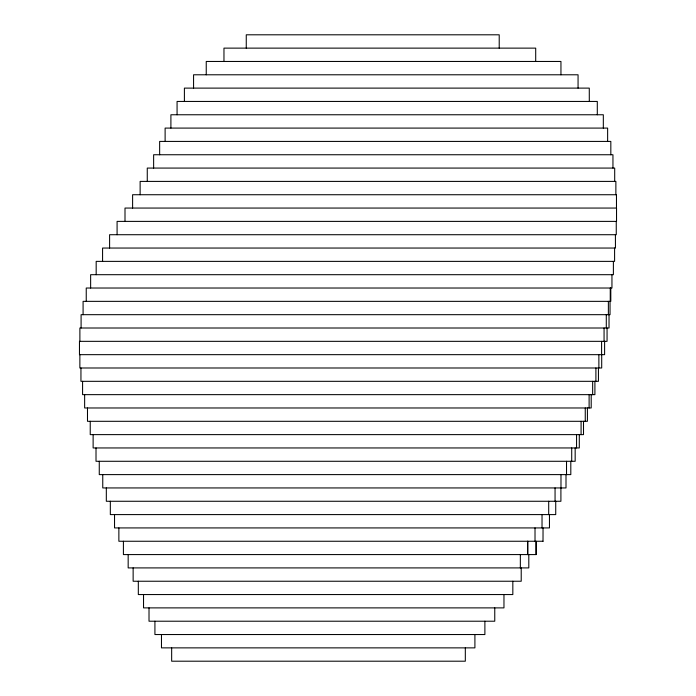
<?xml version="1.0" encoding="UTF-8"?>
<svg xmlns="http://www.w3.org/2000/svg" width="696" height="696" viewBox="0 0 696 696"><rect width="100%" height="100%" fill="white"/><g stroke="black" fill="none" stroke-linecap="round" stroke-linejoin="round"><path stroke-width="1.04" d="M117.085 234.717L117.085 221.389L616.534 221.389L616.534 208.06L125.002 208.06L125.002 221.389M543.045 541.253L118.868 541.253L118.868 527.925M536.12 554.582L536.12 541.253L536.164 554.582L123.409 554.582L123.409 541.253M616.473 208.06L616.473 194.732L132.605 194.732L132.605 208.06M616.256 221.389L616.256 234.717L109.603 234.717L109.603 248.046M615.873 194.732L615.873 181.404L140.131 181.404L140.131 194.732M615.412 234.717L615.447 248.046L102.573 248.046L102.573 261.374M614.698 181.404L614.698 168.075L147.265 168.075L147.265 181.404M614.594 248.046L614.594 261.374L96.178 261.374L96.178 274.694M613.385 261.374L613.385 274.694L90.637 274.694L90.637 288.022M612.95 168.075L612.95 154.747L153.633 154.747L153.633 168.075M611.949 274.694L611.949 288.022L86.243 288.022L86.243 301.351M610.827 154.747L610.827 141.419L159.645 141.419L159.645 154.747M610.801 288.022L610.801 301.351L83.085 301.351L83.085 314.679M610.253 288.022L610.253 301.351M610.035 301.351L610.035 314.679L81.093 314.679L81.093 328.007M609.026 314.679L609.026 328.007L79.883 328.007L79.883 341.336M608.374 301.351L608.374 314.679M607.634 141.419L607.634 128.09L165.117 128.09L165.117 141.419M607.06 328.007L607.06 341.336L79.466 341.336L79.466 354.664L604.606 354.664L604.606 341.336M606.294 314.679L606.294 328.007M604.067 328.007L604.067 341.336M603.328 128.09L603.328 114.762L170.903 114.762L170.903 128.09M601.701 354.664L601.701 367.993L79.866 367.993L79.866 354.664M601.588 341.336L601.588 354.664M598.873 354.664L598.873 367.993M598.438 367.993L598.438 381.321L80.945 381.321L80.945 367.993M597.298 114.762L597.298 101.442L177.071 101.442L177.071 114.762M595.898 367.993L595.898 381.321M594.906 381.321L594.906 394.649L82.58 394.649L82.58 381.321M592.653 381.321L592.653 394.649M591.208 394.649L591.208 407.978L84.642 407.978L84.642 394.649M589.303 101.442L589.277 88.114L184.397 88.114L184.397 101.442M589.112 394.649L589.112 407.978M587.415 407.978L587.415 421.306L87.487 421.306L87.487 407.978M585.258 407.978L585.258 421.306M583.509 421.306L583.509 434.626L90.236 434.626L90.236 421.306M581.082 421.306L581.082 434.626M579.298 434.626L579.298 447.954L93.125 447.954L93.125 434.626M578.063 88.114L578.063 74.785L193.566 74.785L193.566 88.114M576.558 434.626L576.558 447.954M575.166 447.954L575.166 461.283L96.013 461.283L96.013 447.954M571.712 447.954L571.712 461.283M570.807 461.283L570.807 474.611L99.267 474.611L99.267 461.283M566.518 461.283L566.518 474.611M566.005 474.611L566.005 487.94L102.756 487.94L102.756 474.611M560.985 474.611L560.985 487.94M560.95 74.785L560.95 61.457L206.242 61.457L206.242 74.785M560.906 487.94L560.906 501.268L106.323 501.268L106.323 487.94M555.73 501.268L555.73 514.596L110.333 514.596L110.333 501.268M555.06 487.94L555.06 501.268M549.457 514.596L549.457 527.925L114.535 527.925L114.535 514.596M548.7 501.268L548.7 514.596M543.045 527.925L543.01 541.253M542.027 514.596L542.027 527.925M535.702 61.457L535.702 48.128L223.964 48.128L223.964 61.457M535.015 527.925L535.015 541.253M528.803 554.582L528.803 567.91L128.168 567.91L128.168 554.582M527.838 541.253L527.838 554.582M527.568 541.253L527.568 554.582M521.217 567.91L521.217 581.238L133.136 581.238L133.136 567.91M520.347 554.582L520.347 567.91M512.83 581.238L512.83 594.558L138.321 594.558L138.321 581.238M503.965 594.558L503.965 607.886L143.533 607.886L143.533 594.558M499.215 48.128L499.215 34.8L246.262 34.8L246.262 48.128M494.76 607.886L494.76 621.215L149.014 621.215L149.014 607.886M484.886 621.215L484.886 634.543L154.921 634.543L154.921 621.215M474.907 634.543L474.907 647.872L161.472 647.872L161.472 634.543M465.32 647.872L465.32 661.2L171.66 661.2L171.66 647.872"/></g></svg>
